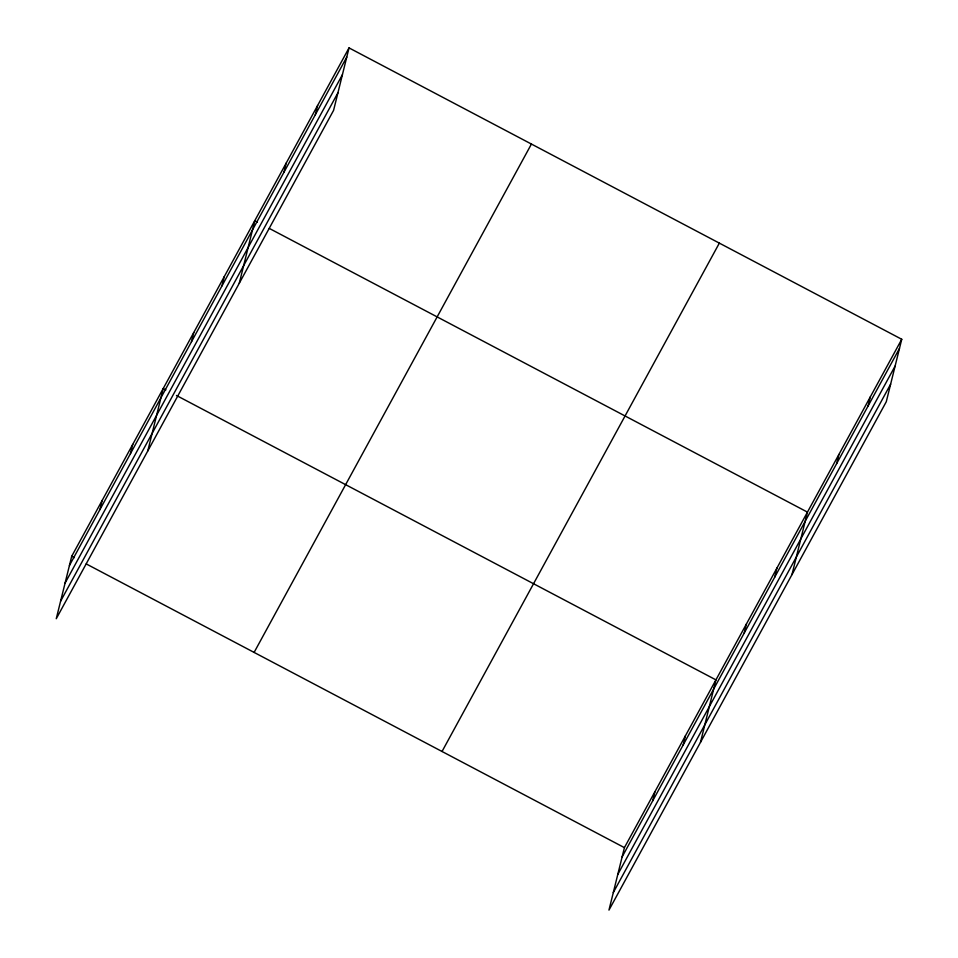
<?xml version="1.0" encoding="UTF-8"?>
<svg xmlns="http://www.w3.org/2000/svg" width="958" height="958" viewBox="0 0 958 958"><rect width="100%" height="100%" fill="white"/><g stroke="black" fill="none" stroke-linecap="round" stroke-linejoin="round"><path stroke-width="1.44" d="M349.035 47.9L71.718 556.263L56.259 618.724L333.588 110.362L349.035 47.9L901.741 339.276L886.282 401.737L608.965 910.1L624.412 847.638L901.741 339.276M99.943 509.56L102.231 500.339M130.456 453.637L132.731 444.428M147.783 450.967L163.231 388.505L165.878 389.894M191.456 341.802L193.744 332.582M221.969 285.879L224.244 276.658M239.296 283.209L254.756 220.747L257.391 222.136M283.903 172.344L286.179 163.123M315.326 114.732L317.613 105.512M652.638 800.936L654.925 791.715M683.15 745.013L685.425 735.804M700.478 742.342L715.937 679.881L176.452 395.474M744.162 633.178L746.438 623.957M774.663 577.255L776.938 568.034M791.991 574.584L807.45 512.123L269.294 228.411M836.597 463.72L838.873 454.499M868.032 406.108L870.307 396.887M69.443 565.483L346.76 57.109M65.096 583.051L342.413 74.688M60.617 601.157L337.935 92.794M254.109 652.422L531.427 144.059M442.033 751.479L719.35 243.116M622.137 856.859L899.454 348.484M617.79 874.426L895.107 366.064M613.312 892.533L890.629 384.17M71.718 556.263L74.365 557.652M86.256 563.927L624.412 847.638"/></g></svg>
